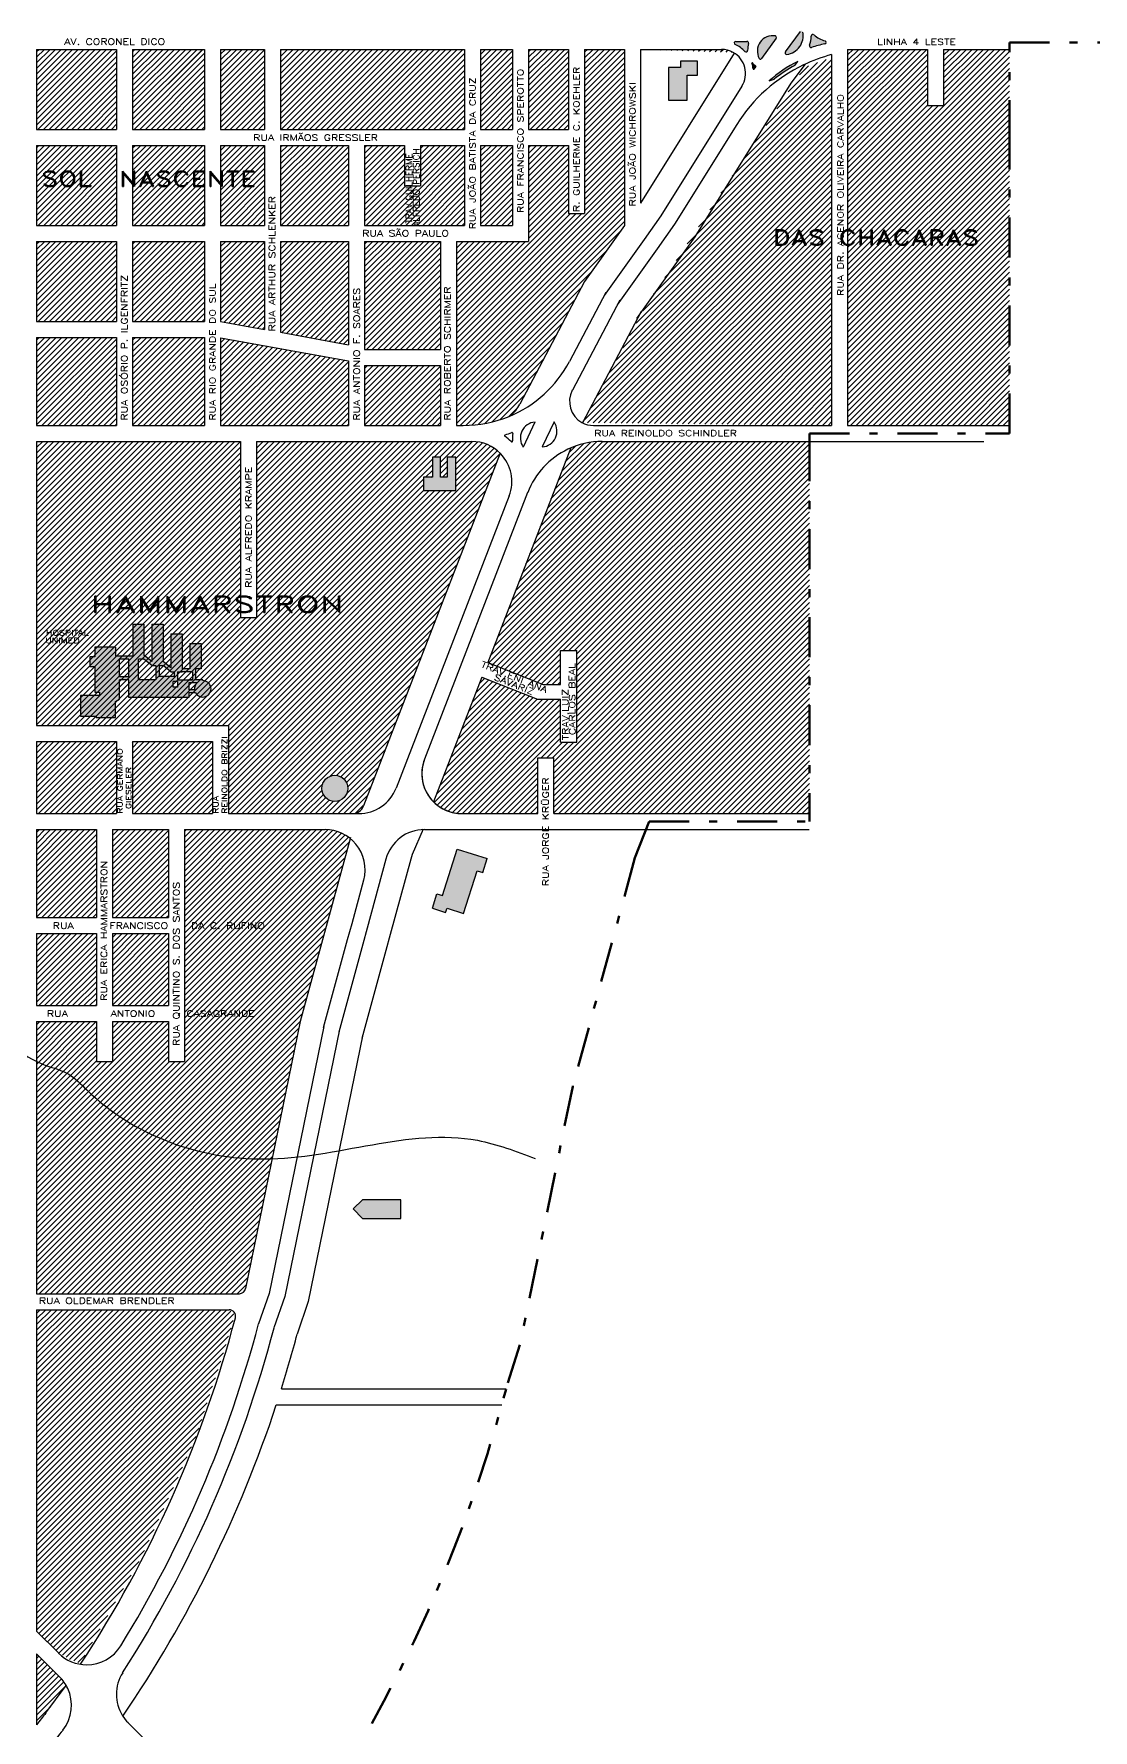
# Model space of a CAD drawing. Extents: x 15348.6 to 15438.1, y 2292.7 to 2368.6.
# Drawn here: x 15405.11 to 15418.35, y 2319.66 to 2340.86 of the extents above; entities that cross this region are included whole.
import ezdxf

# ---------------------------------------------------------------- set-up
doc = ezdxf.new("R2010")
doc.units = 0
doc.header["$LTSCALE"] = 2
doc.header["$MEASUREMENT"] = 0
doc.linetypes.add('DASHDOT2', pattern=[0.5, 0.25, -0.125, 0, -0.125])
doc.layers.get('0').update_dxf_attribs({"linetype": 'CONTINUOUS', "lineweight": 30})
for name, color, linetype, lineweight in [('02', 1, 'CONTINUOUS', 30), ('06', 7, 'CONTINUOUS', 30), ('12', 35, 'CONTINUOUS', 140), ('BURTET', 41, 'CONTINUOUS', 30), ('DASCHACARAS', 254, 'CONTINUOUS', 30), ('HAMASRTROM', 130, 'CONTINUOUS', 30), ('Hidro', 5, 'CONTINUOUS', 30), ('IMÓVEIS', 7, 'CONTINUOUS', 30), ('INDEPENDENCIA', 77, 'CONTINUOUS', 30), ('MUNDSTOCK', 3, 'CONTINUOUS', 30), ('NOVOLESTE', 100, 'CONTINUOUS', 30), ('SAOGERALDO', 1, 'CONTINUOUS', 30), ('SOLNASCENTE', 2, 'CONTINUOUS', 30)]:
    doc.layers.add(name, color=color, linetype=linetype, lineweight=lineweight)
doc.styles.get("Standard").update_dxf_attribs({"font": 'romand.shx'})

msp = doc.modelspace()

# ---------------------------------------------------------------- hatches: boundary and pattern name
at = {"layer": '06'}
h = msp.add_hatch(color=256, dxfattribs=at)
h.paths.add_polyline_path([(15406.587, 2333.017), (15406.487, 2333.096), (15406.487, 2333.482), (15406.348, 2333.482), (15406.348, 2333.085), (15406.13, 2333.085), (15406.13, 2333.195), (15405.872, 2333.195), (15405.872, 2333.076), (15405.812, 2333.076), (15405.812, 2332.957), (15405.872, 2332.957), (15405.872, 2332.818), (15405.872, 2332.634), (15405.931, 2332.634), (15405.931, 2332.593), (15405.693, 2332.593), (15405.693, 2332.334), (15405.892, 2332.334), (15405.892, 2332.318), (15406.13, 2332.318), (15406.13, 2332.516), (15406.181, 2332.547), (15406.181, 2332.787), (15406.3, 2332.787), (15406.3, 2332.569), (15407.048, 2332.569), (15407.048, 2332.625), (15407.133, 2332.625, 1.742577), (15407.223, 2332.779), (15407.223, 2332.79), (15407.133, 2332.79), (15407.133, 2332.887), (15407.133, 2332.926), (15407.202, 2332.926), (15407.202, 2333.244), (15407.063, 2333.244), (15407.063, 2332.926), (15406.964, 2332.926), (15406.964, 2333.363), (15406.825, 2333.363), (15406.825, 2332.937), (15406.726, 2333.017), (15406.726, 2333.482), (15406.587, 2333.482)])
h.paths.add_polyline_path([(15406.636, 2332.966), (15406.636, 2332.79), (15406.419, 2332.79), (15406.419, 2333.045), (15406.487, 2333.045), (15406.587, 2332.966)], flags=16)
h.paths.add_polyline_path([(15406.676, 2332.966), (15406.726, 2332.966), (15406.825, 2332.887), (15406.866, 2332.887), (15406.866, 2332.83), (15406.676, 2332.83)], flags=16)
h.paths.add_polyline_path([(15406.906, 2332.887), (15406.964, 2332.887), (15407.093, 2332.887), (15407.093, 2332.79), (15407.048, 2332.79), (15406.906, 2332.79)], flags=16)
h.paths.add_polyline_path([(15406.3, 2333.045), (15406.3, 2332.827), (15406.181, 2332.827), (15406.181, 2332.964), (15406.181, 2333.045)], flags=16)
h.paths.add_polyline_path([(15406.853, 2332.768), (15406.906, 2332.768), (15406.906, 2332.698), (15406.853, 2332.698)], flags=16)
h.paths.add_polyline_path([(15407.048, 2332.75), (15407.152, 2332.75, 0.233074), (15407.12, 2332.665), (15407.048, 2332.665)], flags=16)
at = {"layer": 'BURTET'}
h = msp.add_hatch(dxfattribs=at)
h.set_pattern_fill('ANSI31', color=256, scale=0.4, style=0)
edge = h.paths.add_edge_path()
edge.add_arc((15408.752, 2330.417), 0.5, 51.1667, 90)
edge.add_line((15408.752, 2330.917), (15406.995, 2330.917))
edge.add_line((15406.995, 2330.917), (15406.995, 2328.517))
edge.add_line((15406.995, 2328.517), (15406.995, 2328.017))
edge.add_line((15406.995, 2328.017), (15406.795, 2328.017))
edge.add_line((15406.795, 2328.017), (15406.795, 2328.517))
edge.add_line((15406.795, 2328.517), (15406.095, 2328.517))
edge.add_line((15406.095, 2328.517), (15406.095, 2328.017))
edge.add_line((15406.095, 2328.017), (15405.895, 2328.017))
edge.add_line((15405.895, 2328.017), (15405.895, 2328.517))
edge.add_line((15405.895, 2328.517), (15405.145, 2328.517))
edge.add_line((15405.145, 2328.517), (15405.145, 2328.02))
edge.add_spline(control_points=[(15405.145, 2328.02), (15405.184, 2328.001), (15405.316, 2327.945), (15405.562, 2327.888), (15406.246, 2327.135), (15407.212, 2326.784), (15408.056, 2326.801), (15408.09, 2326.802)], knot_values=[1039.350762, 1039.350762, 1039.350762, 1039.350762, 1052.103396, 1082.599511, 1112.592939, 1350.282877, 1360.219497, 1360.219497, 1360.219497, 1360.219497], degree=3, periodic=0)
edge.add_line((15408.09, 2326.802), (15408.441, 2328.517))
edge.add_line((15408.441, 2328.517), (15409.065, 2330.806))
edge = h.paths.add_edge_path()
edge.add_spline(control_points=[(15408.09, 2326.802), (15408.056, 2326.801), (15407.212, 2326.784), (15406.246, 2327.135), (15405.562, 2327.888), (15405.316, 2327.945), (15405.184, 2328.001), (15405.145, 2328.02)], knot_values=[1039.350762, 1039.350762, 1039.350762, 1039.350762, 1049.287382, 1286.97732, 1316.970748, 1347.466863, 1360.219497, 1360.219497, 1360.219497, 1360.219497], degree=3, periodic=0)
edge.add_line((15405.145, 2328.02), (15405.145, 2325.117))
edge.add_line((15405.145, 2325.117), (15407.68, 2325.117))
edge.add_arc((15407.68, 2325.197), 0.08, 270, 348.4399)
edge.add_line((15407.758, 2325.181), (15408.09, 2326.802))
h.paths.add_polyline_path([(15406.994, 2328.675), (15407.987, 2328.675), (15407.987, 2328.56), (15406.994, 2328.56)], flags=25)
h.paths.add_polyline_path([(15407.052, 2329.773), (15408.154, 2329.773), (15408.154, 2329.659), (15407.052, 2329.659)], flags=24)
h.paths.add_polyline_path([(15403.944, 2328.223), (15405.266, 2328.223), (15405.266, 2328.004), (15403.944, 2328.004)], flags=9)
h = msp.add_hatch(dxfattribs=at)
h.set_pattern_fill('ANSI31', color=256, scale=0.4, style=0)
h.paths.add_polyline_path([(15405.895, 2330.917), (15405.145, 2330.917), (15405.145, 2329.817), (15405.895, 2329.817)])
at = {"layer": 'BURTET', "linetype": 'Continuous'}
h = msp.add_hatch(dxfattribs=at)
h.set_pattern_fill('ANSI31', color=256, scale=0.4, style=0)
h.paths.add_polyline_path([(15406.095, 2330.917), (15406.795, 2330.917), (15406.795, 2329.817), (15406.095, 2329.817)])
h.paths.add_polyline_path([(15406.095, 2329.617), (15406.795, 2329.617), (15406.795, 2328.717), (15406.095, 2328.717)])
h = msp.add_hatch(dxfattribs=at)
h.set_pattern_fill('ANSI31', color=256, scale=0.4, style=0)
h.paths.add_polyline_path([(15405.145, 2329.617), (15405.895, 2329.617), (15405.895, 2328.717), (15405.145, 2328.717)])
h = msp.add_hatch(dxfattribs=at)
h.set_pattern_fill('ANSI31', color=256, scale=0.4, style=0)
h.paths.add_polyline_path([(15405.145, 2320.9), (15405.145, 2324.917), (15407.543, 2324.911), (15407.587, 2324.893), (15407.613, 2324.867), (15407.613, 2324.824), (15407.569, 2324.659), (15407.474, 2324.355), (15407.144, 2323.338), (15407.039, 2323.104), (15406.874, 2322.731), (15406.588, 2322.113), (15406.449, 2321.807), (15406.006, 2321.044), (15405.693, 2320.497), (15405.554, 2320.549), (15405.389, 2320.653)])
at = {"layer": 'DASCHACARAS'}
h = msp.add_hatch(dxfattribs=at)
h.set_pattern_fill('ANSI31', color=256, scale=0.4, style=0)
h.paths.add_polyline_path([(15416.284, 2339.965), (15416.284, 2340.667), (15415.284, 2340.667), (15415.284, 2335.967), (15416.531, 2335.967), (15417.308, 2335.966), (15417.308, 2339.531), (15417.308, 2340.667), (15416.484, 2340.667), (15416.484, 2339.965)])
h.paths.add_polyline_path([(15414.363, 2338.157), (15411.393, 2338.157), (15411.393, 2338.532), (15414.363, 2338.532)], flags=9)
at = {"layer": 'DASCHACARAS', "linetype": 'Continuous'}
h = msp.add_hatch(dxfattribs=at)
h.set_pattern_fill('ANSI31', color=256, scale=0.4, style=0)
h.paths.add_polyline_path([(15411.968, 2336.002), (15412.732, 2337.415), (15414.746, 2340.445), (15415.086, 2340.566), (15415.084, 2335.967)])
at = {"layer": 'DASCHACARAS'}
h = msp.add_hatch(dxfattribs=at)
h.set_pattern_fill('ANSI31', color=256, scale=0.4, style=0)
h.paths.add_polyline_path([(15414.808, 2335.767), (15412.217, 2335.767, 0.101866), (15411.822, 2335.686), (15410.785, 2333.007), (15411.479, 2332.731), (15411.695, 2332.732), (15411.695, 2333.154), (15411.901, 2333.153), (15411.901, 2332.011), (15411.695, 2332.011), (15411.695, 2332.545), (15411.407, 2332.545), (15410.713, 2332.821), (15410.109, 2331.262, 0.197731), (15410.461, 2331.117), (15411.412, 2331.117), (15411.412, 2331.815), (15411.612, 2331.815), (15411.612, 2331.117), (15414.808, 2331.117)])
at = {"layer": 'HAMASRTROM'}
h = msp.add_hatch(dxfattribs=at)
h.set_pattern_fill('ANSI31', color=256, scale=0.4, style=0)
h.paths.add_polyline_path([(15410.939, 2335.622, 0.197731), (15410.587, 2335.767), (15407.895, 2335.767), (15407.895, 2333.567), (15407.695, 2333.567), (15407.695, 2335.767), (15405.145, 2335.767), (15405.145, 2332.217), (15407.545, 2332.217), (15407.545, 2331.117), (15409.092, 2331.117, 0.309737), (15409.232, 2331.213)])
h.paths.add_polyline_path([(15407.223, 2332.779, -1.000005), (15407.223, 2332.573, 0.000002), (15407.223, 2332.573, 0.999999)], flags=16)
h.paths.add_polyline_path([(15407.093, 2332.887), (15407.093, 2332.79), (15407.048, 2332.79), (15406.906, 2332.79), (15406.906, 2332.887), (15406.964, 2332.887)], flags=16)
h.paths.add_polyline_path([(15407.152, 2332.75, 0.233074), (15407.12, 2332.665), (15407.048, 2332.665), (15407.048, 2332.75)], flags=16)
h.paths.add_polyline_path([(15406.866, 2332.887), (15406.866, 2332.83), (15406.676, 2332.83), (15406.676, 2332.966), (15406.726, 2332.966), (15406.825, 2332.887)], flags=16)
h.paths.add_polyline_path([(15406.906, 2332.768), (15406.906, 2332.698), (15406.853, 2332.698), (15406.853, 2332.768)], flags=16)
h.paths.add_polyline_path([(15406.636, 2332.966), (15406.636, 2332.79), (15406.419, 2332.79), (15406.419, 2333.045), (15406.487, 2333.045), (15406.587, 2332.966)], flags=16)
h.paths.add_polyline_path([(15409.984, 2335.155), (15409.984, 2335.321), (15410.093, 2335.321), (15410.093, 2335.57), (15410.195, 2335.57), (15410.195, 2335.321), (15410.278, 2335.321), (15410.278, 2335.57), (15410.385, 2335.57), (15410.385, 2335.155)], flags=16)
h.paths.add_polyline_path([(15406.3, 2333.045), (15406.3, 2332.827), (15406.181, 2332.827), (15406.181, 2332.964), (15406.181, 2333.045)], flags=16)
h.paths.add_polyline_path([(15409.037, 2331.432, -1), (15408.712, 2331.432, -1)], flags=16)
h.paths.add_polyline_path([(15407.345, 2332.017), (15406.345, 2332.017), (15406.345, 2331.117), (15407.345, 2331.117)], flags=17)
h.paths.add_polyline_path([(15406.145, 2332.017), (15405.145, 2332.017), (15405.145, 2331.117), (15406.145, 2331.117)], flags=17)
h.paths.add_polyline_path([(15406.636, 2332.966), (15406.587, 2332.966), (15406.487, 2333.045), (15406.419, 2333.045), (15406.419, 2332.79), (15406.636, 2332.79)], flags=16)
h.paths.add_polyline_path([(15406.3, 2333.045), (15406.181, 2333.045), (15406.181, 2332.964), (15406.181, 2332.827), (15406.3, 2332.827)], flags=16)
h.paths.add_polyline_path([(15406.866, 2332.887), (15406.825, 2332.887), (15406.726, 2332.966), (15406.676, 2332.966), (15406.676, 2332.83), (15406.795, 2332.83), (15406.866, 2332.83)], flags=16)
h.paths.add_polyline_path([(15407.093, 2332.887), (15406.957, 2332.887), (15406.906, 2332.887), (15406.906, 2332.79), (15407.093, 2332.79)], flags=16)
h.paths.add_polyline_path([(15407.152, 2332.75), (15407.048, 2332.75), (15407.048, 2332.665), (15407.12, 2332.665, -0.233074)], flags=0)
h.paths.add_polyline_path([(15406.906, 2332.768), (15406.853, 2332.768), (15406.853, 2332.698), (15406.906, 2332.698)], flags=0)
h.paths.add_polyline_path([(15405.233, 2333.328), (15405.728, 2333.328), (15405.728, 2333.229), (15405.233, 2333.229)], flags=24)
h.paths.add_polyline_path([(15405.242, 2333.427), (15405.869, 2333.427), (15405.869, 2333.328), (15405.242, 2333.328)], flags=24)
at = {"layer": 'IMÓVEIS', "linetype": 'Continuous'}
h = msp.add_hatch(color=256, dxfattribs=at)
h.paths.add_polyline_path([(15412.708, 2344.594, 1), (15412.828, 2344.594, 1)])
h.paths.add_polyline_path([(15414.662, 2345.877), (15414.339, 2345.877), (15414.339, 2345.753), (15414.662, 2345.753)])
h.paths.add_polyline_path([(15413.28, 2340.346), (15413.409, 2340.346), (15413.409, 2340.52), (15413.195, 2340.52), (15413.195, 2340.44), (15413.046, 2340.44), (15413.046, 2340.034), (15413.28, 2340.034)])
h.paths.add_polyline_path([(15418.058, 2342.9), (15418.001, 2342.844), (15418.05, 2342.791), (15418.105, 2342.845)])
h.paths.add_polyline_path([(15418.517, 2343.611), (15418.399, 2343.64), (15418.28, 2343.317), (15418.398, 2343.288)])
h.paths.add_polyline_path([(15419.382, 2344.06), (15419.193, 2344.268), (15419.075, 2344.158), (15419.133, 2344.081), (15419.066, 2344.014), (15418.99, 2344.014), (15418.99, 2343.921), (15418.813, 2343.921), (15418.813, 2343.778), (15418.982, 2343.778), (15418.982, 2343.609), (15419.117, 2343.609), (15419.117, 2343.795)])
h.paths.add_polyline_path([(15418.99, 2343.469), (15418.821, 2343.469), (15418.821, 2343.3), (15418.99, 2343.3)])
h.paths.add_polyline_path([(15419.092, 2343.224), (15418.88, 2343.224), (15418.88, 2343.157), (15419.092, 2343.157)])
h.paths.add_polyline_path([(15419.016, 2343.072), (15418.804, 2343.072), (15418.804, 2343.005), (15419.016, 2343.005)])
h.paths.add_polyline_path([(15418.71, 2342.786), (15418.635, 2342.861), (15418.557, 2342.784), (15418.633, 2342.708)])
h.paths.add_polyline_path([(15418.405, 2342.773), (15418.324, 2342.773), (15418.324, 2342.661), (15418.405, 2342.661)])
h = msp.add_hatch(color=256, dxfattribs=at)
h.paths.add_polyline_path([(15414.045, 2340.742, 0.493184), (15414.026, 2340.767), (15413.887, 2340.767, 0.801088), (15413.878, 2340.729, -0.094399), (15413.999, 2340.641, 0.678619), (15414.034, 2340.654, -0.064991)])
h.paths.add_polyline_path([(15414.391, 2340.809, 0.610844), (15414.378, 2340.835, -0.044752), (15414.381, 2340.835, 0.631879), (15414.179, 2340.553, 0.151825), (15414.186, 2340.546, 0.000029), (15414.186, 2340.546, 0.368348), (15414.206, 2340.551)])
h.paths.add_polyline_path([(15414.726, 2340.884, 0.662175), (15414.69, 2340.892), (15414.505, 2340.635, 0.698541), (15414.527, 2340.604, -0.024864), (15414.525, 2340.604, 0.424)])
h.paths.add_polyline_path([(15414.863, 2340.848, 0.132401), (15415.001, 2340.775, -0.807275), (15415.001, 2340.735, 0.02734), (15414.831, 2340.692, -0.630312), (15414.807, 2340.718, 0.087532), (15414.83, 2340.834, -0.648761)])
h.paths.add_polyline_path([(15414.626, 2340.466), (15414.66, 2340.516, 0.072454), (15414.303, 2340.273), (15414.366, 2340.295, -0.045831)])
for points in [[(15413.28, 2340.346), (15413.409, 2340.346), (15413.409, 2340.52), (15413.195, 2340.52), (15413.195, 2340.44), (15413.046, 2340.44), (15413.046, 2340.034), (15413.28, 2340.034)], [(15414.136, 2340.453, 0.441135), (15414.134, 2340.461, -0.1114), (15414.097, 2340.495, 0.869118), (15414.088, 2340.491, -0.041403), (15414.103, 2340.427, 0.028443), (15414.103, 2340.426, 0.798826), (15414.114, 2340.424)], [(15410.385, 2335.57), (15410.278, 2335.57), (15410.278, 2335.321), (15410.195, 2335.321), (15410.195, 2335.57), (15410.093, 2335.57), (15410.093, 2335.321), (15409.984, 2335.321), (15409.984, 2335.155), (15410.385, 2335.155)], [(15409.037, 2331.432, 1), (15408.712, 2331.432, 1)]]:
    msp.add_hatch(color=256, dxfattribs=at).paths.add_polyline_path(points)
h = msp.add_hatch(color=256, dxfattribs=at)
h.paths.add_polyline_path([(15400.1, 2338.346), (15399.602, 2338.346), (15399.602, 2338.114), (15399.867, 2338.114), (15399.867, 2337.86), (15400.1, 2337.86)])
h.paths.add_polyline_path([(15401.308, 2334.117), (15401.008, 2334.117), (15401.008, 2333.976), (15401.308, 2333.976)])
h.paths.add_polyline_path([(15410.385, 2335.57), (15410.278, 2335.57), (15410.278, 2335.321), (15410.195, 2335.321), (15410.195, 2335.57), (15410.093, 2335.57), (15410.093, 2335.321), (15409.984, 2335.321), (15409.984, 2335.155), (15410.385, 2335.155)])
h = msp.add_hatch(color=256, dxfattribs=at)
h.paths.add_polyline_path([(15408.712, 2331.432, 1), (15409.037, 2331.432, 1)])
h.paths.add_polyline_path([(15410.654, 2330.403), (15410.723, 2330.381), (15410.779, 2330.556), (15410.405, 2330.674), (15410.22, 2330.092), (15410.15, 2330.114), (15410.093, 2329.935), (15410.259, 2329.882), (15410.276, 2329.933), (15410.483, 2329.868)])
h.paths.add_polyline_path([(15409.698, 2326.29), (15409.218, 2326.29), (15409.102, 2326.176), (15409.218, 2326.057), (15409.698, 2326.057)])
at = {"layer": 'MUNDSTOCK'}
h = msp.add_hatch(dxfattribs=at)
h.set_pattern_fill('ANSI31', color=256, scale=0.4, style=0)
h.paths.add_polyline_path([(15399.895, 2322.417), (15399.345, 2322.417), (15399.345, 2321.267), (15399.895, 2321.267)])
h.paths.add_polyline_path([(15400.645, 2322.417), (15400.095, 2322.417), (15400.095, 2321.267), (15400.645, 2321.267)])
h.paths.add_polyline_path([(15401.345, 2322.417), (15400.845, 2322.417), (15400.845, 2321.267), (15401.345, 2321.267)])
edge = h.paths.add_edge_path()
edge.add_arc((15405.082, 2319.973), 0.5, 29.676, 45)
edge.add_line((15405.436, 2320.326), (15405.145, 2320.617))
edge.add_line((15405.145, 2320.617), (15405.145, 2319.731))
edge.add_spline(control_points=[(15405.145, 2319.731), (15405.185, 2319.78), (15405.224, 2319.829), (15405.263, 2319.879)], knot_values=[44.675357, 44.675357, 44.675357, 44.675357, 63.963736, 63.963736, 63.963736, 63.963736], degree=3, periodic=0)
edge.add_line((15405.263, 2319.879), (15405.517, 2320.22))
h.paths.add_polyline_path([(15397.645, 2321.417), (15397.045, 2321.417), (15397.045, 2320.417), (15397.645, 2320.417)])
at = {"layer": 'SOLNASCENTE', "linetype": 'Continuous'}
h = msp.add_hatch(dxfattribs=at)
h.set_pattern_fill('ANSI31', color=256, scale=0.4, style=0)
h.paths.add_polyline_path([(15406.145, 2340.667), (15406.145, 2339.667), (15405.145, 2339.667), (15405.145, 2340.667)])
h = msp.add_hatch(dxfattribs=at)
h.set_pattern_fill('ANSI31', color=256, scale=0.4, style=0)
h.paths.add_polyline_path([(15408.195, 2340.667), (15410.495, 2340.667), (15410.495, 2339.667), (15408.195, 2339.667)])
edge = h.paths.add_edge_path()
edge.add_line((15406.345, 2340.667), (15407.195, 2340.667))
edge.add_line((15407.245, 2340.667), (15407.245, 2339.667))
edge.add_line((15406.345, 2340.667), (15406.345, 2339.667))
edge.add_line((15406.345, 2339.667), (15407.245, 2339.667))
h = msp.add_hatch(dxfattribs=at)
h.set_pattern_fill('ANSI31', color=256, scale=0.4, style=0)
h.paths.add_polyline_path([(15407.445, 2339.467), (15407.445, 2338.467), (15407.995, 2338.467), (15407.995, 2339.467)])
h.paths.add_polyline_path([(15407.445, 2339.667), (15407.995, 2339.667), (15407.995, 2340.667), (15407.445, 2340.667)])
at = {"layer": 'SOLNASCENTE'}
h = msp.add_hatch(dxfattribs=at)
h.set_pattern_fill('ANSI31', color=256, scale=0.4, style=0)
h.paths.add_polyline_path([(15407.995, 2338.267), (15407.445, 2338.267), (15407.445, 2337.267), (15407.995, 2337.167)])
h.paths.add_polyline_path([(15409.045, 2338.267), (15408.195, 2338.267), (15408.195, 2337.131), (15409.045, 2336.976)])
h.paths.add_polyline_path([(15410.195, 2338.267), (15409.245, 2338.267), (15409.245, 2336.917), (15410.195, 2336.917)])
h.paths.add_polyline_path([(15411.995, 2337.767), (15412.495, 2338.467), (15412.495, 2339.467), (15412.495, 2340.667), (15411.995, 2340.667), (15411.995, 2338.617), (15411.795, 2338.617), (15411.795, 2339.467), (15411.295, 2339.467), (15411.295, 2338.267), (15410.395, 2338.267), (15410.395, 2336.917), (15410.395, 2335.967), (15410.48, 2335.967, 0.09842), (15411.054, 2336.081, 0.002869), (15411.07, 2336.088, 0.094166), (15411.186, 2336.234)])
h = msp.add_hatch(dxfattribs=at)
h.set_pattern_fill('ANSI31', color=256, scale=0.4, style=0)
h.paths.add_polyline_path([(15411.095, 2340.667), (15410.695, 2340.667), (15410.695, 2339.667), (15411.095, 2339.667)])
h.paths.add_polyline_path([(15411.795, 2340.667), (15411.295, 2340.667), (15411.295, 2339.667), (15411.795, 2339.667)])
at = {"layer": 'SOLNASCENTE', "linetype": 'Continuous'}
h = msp.add_hatch(dxfattribs=at)
h.set_pattern_fill('ANSI31', color=256, scale=0.4, style=0)
edge = h.paths.add_edge_path()
edge.add_line((15413.867, 2340.621), (15412.695, 2338.747))
edge.add_line((15412.695, 2340.667), (15413.708, 2340.667))
edge.add_arc((15413.708, 2340.367), 0.3, 61.1163, 90)
edge.add_line((15412.695, 2340.667), (15412.695, 2338.747))
h = msp.add_hatch(dxfattribs=at)
h.set_pattern_fill('ANSI31', color=256, scale=0.4, style=0)
h.paths.add_polyline_path([(15406.145, 2339.467), (15406.145, 2338.467), (15405.145, 2338.467), (15405.145, 2339.467)])
h.paths.add_polyline_path([(15406.345, 2338.467), (15407.245, 2338.467), (15407.245, 2339.467), (15406.345, 2339.467)])
h = msp.add_hatch(dxfattribs=at)
h.set_pattern_fill('ANSI31', color=256, scale=0.4, style=0)
h.paths.add_polyline_path([(15409.045, 2339.467), (15409.045, 2338.467), (15408.195, 2338.467), (15408.195, 2339.467)])
h = msp.add_hatch(dxfattribs=at)
h.set_pattern_fill('ANSI31', color=256, scale=0.4, style=0)
h.paths.add_polyline_path([(15409.245, 2338.467), (15409.245, 2339.467), (15409.745, 2339.467), (15409.745, 2338.962), (15409.945, 2338.962), (15409.945, 2339.467), (15410.495, 2339.467), (15410.495, 2338.467)])
h = msp.add_hatch(dxfattribs=at)
h.set_pattern_fill('ANSI31', color=256, scale=0.4, style=0)
h.paths.add_polyline_path([(15411.095, 2339.467), (15411.095, 2338.467), (15410.695, 2338.467), (15410.695, 2339.467)])
h = msp.add_hatch(dxfattribs=at)
h.set_pattern_fill('ANSI31', color=256, scale=0.4, style=0)
h.paths.add_polyline_path([(15406.345, 2338.267), (15407.245, 2338.267), (15407.245, 2337.267), (15406.345, 2337.267)])
h.paths.add_polyline_path([(15405.145, 2338.267), (15406.145, 2338.267), (15406.145, 2337.267), (15405.145, 2337.267)])
h.paths.add_polyline_path([(15405.145, 2337.067), (15406.145, 2337.067), (15406.145, 2335.967), (15405.145, 2335.967)])
h.paths.add_polyline_path([(15406.345, 2337.067), (15407.245, 2337.067), (15407.245, 2335.967), (15406.345, 2335.967)])
h.paths.add_polyline_path([(15407.445, 2337.064), (15409.045, 2336.773), (15409.045, 2335.967), (15407.445, 2335.967)])
h.paths.add_polyline_path([(15409.245, 2336.717), (15410.195, 2336.717), (15410.195, 2335.967), (15409.245, 2335.967)])

# ---------------------------------------------------------------- linework, layer by layer
at = {"color": 7, "linetype": 'Continuous'}
for p, q in [((15414.391, 2340.809), (15414.206, 2340.551)), ((15414.69, 2340.892), (15414.505, 2340.635)), ((15405.145, 2340.667), (15405.145, 2339.667)), ((15405.145, 2340.667), (15406.145, 2340.667)), ((15406.145, 2340.667), (15406.145, 2339.667)), ((15406.345, 2340.667), (15406.345, 2339.667)), ((15406.345, 2340.667), (15407.195, 2340.667)), ((15407.195, 2340.667), (15407.245, 2340.667)), ((15407.245, 2340.667), (15407.245, 2339.667)), ((15407.445, 2340.667), (15407.445, 2339.667)), ((15407.445, 2340.667), (15407.995, 2340.667)), ((15407.995, 2340.667), (15407.995, 2339.667)), ((15408.195, 2340.667), (15408.195, 2339.667)), ((15408.195, 2340.667), (15410.495, 2340.667)), ((15410.495, 2340.667), (15410.495, 2339.667)), ((15410.695, 2340.667), (15410.695, 2339.667)), ((15410.695, 2340.667), (15411.095, 2340.667)), ((15411.095, 2340.667), (15411.095, 2339.667)), ((15411.295, 2340.667), (15411.295, 2339.667)), ((15411.295, 2340.667), (15411.795, 2340.667)), ((15411.795, 2340.667), (15411.795, 2339.667)), ((15411.995, 2340.667), (15411.995, 2338.617)), ((15411.995, 2340.667), (15412.495, 2340.667)), ((15412.495, 2340.667), (15412.495, 2338.467)), ((15412.695, 2340.667), (15412.695, 2338.747)), ((15412.695, 2340.667), (15413.708, 2340.667)), ((15413.867, 2340.621), (15412.695, 2338.747)), ((15414.626, 2340.466), (15414.66, 2340.516)), ((15415.084, 2340.601), (15415.084, 2335.967)), ((15415.284, 2340.667), (15415.284, 2335.967)), ((15415.284, 2340.667), (15416.284, 2340.667)), ((15416.284, 2340.667), (15416.284, 2339.965)), ((15416.484, 2340.667), (15416.484, 2339.965)), ((15416.484, 2340.667), (15417.31, 2340.667)), ((15414.136, 2340.453), (15414.113, 2340.421)), ((15414.303, 2340.273), (15414.366, 2340.295)), ((15414.753, 2340.482), (15414.574, 2340.243)), ((15414.574, 2340.243), (15413.374, 2338.323)), ((15416.284, 2339.965), (15416.484, 2339.965)), ((15405.145, 2339.667), (15406.145, 2339.667)), ((15406.345, 2339.667), (15407.245, 2339.667)), ((15407.445, 2339.667), (15407.995, 2339.667)), ((15408.195, 2339.667), (15410.495, 2339.667)), ((15410.695, 2339.667), (15411.095, 2339.667)), ((15411.295, 2339.667), (15411.795, 2339.667)), ((15405.145, 2339.467), (15405.145, 2338.467)), ((15405.145, 2339.467), (15406.145, 2339.467)), ((15406.145, 2339.467), (15406.145, 2338.467)), ((15406.345, 2339.467), (15406.345, 2338.467)), ((15406.345, 2339.467), (15407.245, 2339.467)), ((15407.245, 2339.467), (15407.245, 2338.467)), ((15407.445, 2339.467), (15407.445, 2338.467)), ((15407.445, 2339.467), (15407.995, 2339.467)), ((15407.995, 2339.467), (15407.995, 2338.467)), ((15408.195, 2339.467), (15408.195, 2338.467)), ((15408.195, 2339.467), (15409.045, 2339.467)), ((15409.045, 2339.467), (15409.045, 2338.467)), ((15409.045, 2339.467), (15409.045, 2338.467)), ((15409.245, 2339.467), (15409.245, 2338.467)), ((15409.245, 2339.467), (15409.745, 2339.467)), ((15409.745, 2339.467), (15409.745, 2338.962)), ((15409.945, 2339.467), (15409.945, 2338.962)), ((15409.945, 2339.467), (15410.495, 2339.467)), ((15410.495, 2339.467), (15410.495, 2338.467)), ((15410.695, 2339.467), (15410.695, 2338.467)), ((15410.695, 2339.467), (15411.095, 2339.467)), ((15411.095, 2339.467), (15411.095, 2338.467)), ((15411.295, 2339.467), (15411.295, 2338.267)), ((15411.295, 2339.467), (15411.795, 2339.467)), ((15411.795, 2339.467), (15411.795, 2338.617)), ((15412.495, 2339.467), (15412.495, 2338.467)), ((15409.745, 2338.962), (15409.945, 2338.962)), ((15405.145, 2338.467), (15406.145, 2338.467)), ((15406.345, 2338.467), (15407.245, 2338.467)), ((15407.445, 2338.467), (15407.995, 2338.467)), ((15408.195, 2338.467), (15409.045, 2338.467)), ((15409.245, 2338.467), (15409.745, 2338.467)), ((15409.245, 2338.467), (15410.495, 2338.467)), ((15410.695, 2338.467), (15411.095, 2338.467)), ((15412.495, 2338.467), (15411.995, 2337.767)), ((15413.119, 2338.482), (15412.902, 2338.176)), ((15405.145, 2338.267), (15405.145, 2337.267)), ((15405.145, 2338.267), (15406.145, 2338.267)), ((15406.145, 2338.267), (15406.145, 2337.267)), ((15406.345, 2338.267), (15406.345, 2337.267)), ((15406.345, 2338.267), (15407.245, 2338.267)), ((15407.245, 2338.267), (15407.245, 2337.267)), ((15407.245, 2338.267), (15407.245, 2337.267)), ((15407.445, 2338.267), (15407.445, 2337.267)), ((15407.445, 2338.267), (15407.995, 2338.267)), ((15407.995, 2338.267), (15407.995, 2337.167)), ((15408.195, 2338.267), (15408.195, 2337.131)), ((15408.195, 2338.267), (15409.045, 2338.267)), ((15409.045, 2338.267), (15409.045, 2336.976)), ((15409.245, 2338.267), (15409.245, 2336.917)), ((15409.245, 2338.267), (15410.195, 2338.267)), ((15410.195, 2338.267), (15410.195, 2336.917)), ((15410.395, 2338.267), (15410.395, 2336.917)), ((15410.395, 2338.267), (15411.295, 2338.267)), ((15412.902, 2338.176), (15412.402, 2337.476)), ((15413.374, 2338.323), (15413.146, 2338.002)), ((15413.146, 2338.002), (15412.646, 2337.302)), ((15411.995, 2337.767), (15411.186, 2336.234)), ((15412.261, 2337.627), (15411.807, 2336.767)), ((15412.437, 2337.534), (15411.843, 2336.407)), ((15412.703, 2337.393), (15411.968, 2336.002)), ((15405.145, 2337.267), (15406.145, 2337.267)), ((15406.345, 2337.267), (15407.245, 2337.267)), ((15407.445, 2337.267), (15407.995, 2337.167)), ((15408.195, 2337.131), (15409.045, 2336.976)), ((15405.145, 2337.067), (15405.145, 2335.967)), ((15405.145, 2337.067), (15406.145, 2337.067)), ((15406.145, 2337.067), (15406.145, 2335.967)), ((15406.345, 2337.067), (15406.345, 2335.967)), ((15406.345, 2337.067), (15407.245, 2337.067)), ((15407.245, 2337.067), (15407.245, 2335.967)), ((15407.445, 2337.064), (15407.445, 2335.967)), ((15407.445, 2337.064), (15409.045, 2336.773)), ((15409.245, 2336.917), (15410.195, 2336.917)), ((15410.395, 2336.917), (15410.395, 2335.967)), ((15409.045, 2336.773), (15409.045, 2335.967)), ((15409.245, 2336.717), (15409.245, 2335.967)), ((15409.245, 2336.717), (15410.195, 2336.717)), ((15410.195, 2336.717), (15410.195, 2335.967)), ((15405.145, 2335.967), (15406.145, 2335.967)), ((15406.345, 2335.967), (15407.245, 2335.967)), ((15407.445, 2335.967), (15409.045, 2335.967)), ((15409.245, 2335.967), (15410.195, 2335.967)), ((15410.395, 2335.967), (15410.48, 2335.967)), ((15411.376, 2336.009), (15411.228, 2335.696)), ((15411.616, 2336.011), (15411.467, 2335.699)), ((15412.108, 2335.967), (15415.084, 2335.967)), ((15415.284, 2335.967), (15416.531, 2335.967)), ((15416.531, 2335.967), (15417.308, 2335.966)), ((15405.145, 2335.767), (15405.145, 2332.217)), ((15405.145, 2335.767), (15405.995, 2335.767)), ((15405.145, 2335.767), (15407.695, 2335.767)), ((15407.695, 2335.767), (15407.695, 2333.567)), ((15407.895, 2335.767), (15407.895, 2333.567)), ((15407.895, 2335.767), (15410.587, 2335.767)), ((15411.822, 2335.686), (15410.785, 2333.007)), ((15412.217, 2335.767), (15414.81, 2335.767)), ((15414.81, 2335.767), (15416.988, 2335.767)), ((15410.939, 2335.622), (15409.232, 2331.213)), ((15411.284, 2335.128), (15409.995, 2331.797)), ((15407.695, 2333.567), (15407.895, 2333.567)), ((15410.713, 2332.821), (15410.109, 2331.262)), ((15405.145, 2332.217), (15407.545, 2332.217)), ((15407.545, 2332.217), (15407.545, 2331.117)), ((15405.145, 2332.017), (15405.145, 2331.117)), ((15405.145, 2332.017), (15406.145, 2332.017)), ((15406.145, 2332.017), (15406.145, 2331.117)), ((15406.345, 2332.017), (15406.345, 2331.117)), ((15406.345, 2332.017), (15407.345, 2332.017)), ((15407.345, 2332.017), (15407.345, 2331.117)), ((15411.412, 2331.815), (15411.612, 2331.815)), ((15405.145, 2331.117), (15406.145, 2331.117)), ((15406.345, 2331.117), (15407.345, 2331.117)), ((15407.545, 2331.117), (15409.174, 2331.117)), ((15410.461, 2331.117), (15411.412, 2331.117)), ((15411.612, 2331.117), (15414.808, 2331.117)), ((15405.145, 2330.917), (15405.145, 2329.817)), ((15405.145, 2330.917), (15405.895, 2330.917)), ((15405.895, 2330.917), (15405.895, 2329.817)), ((15406.095, 2330.917), (15406.095, 2329.817)), ((15406.095, 2330.917), (15406.795, 2330.917)), ((15406.795, 2330.917), (15406.795, 2329.817)), ((15406.995, 2330.917), (15406.995, 2328.517)), ((15406.995, 2330.917), (15408.752, 2330.917)), ((15409.068, 2330.816), (15408.441, 2328.517)), ((15409.978, 2330.924), (15409.84, 2330.605)), ((15409.995, 2330.917), (15412.785, 2330.917)), ((15412.785, 2330.917), (15414.802, 2330.917)), ((15409.513, 2330.548), (15409.278, 2329.685)), ((15409.824, 2330.548), (15409.567, 2329.606)), ((15409.84, 2330.605), (15409.824, 2330.548)), ((15409.234, 2330.285), (15409.085, 2329.738)), ((15405.145, 2329.817), (15405.895, 2329.817)), ((15406.095, 2329.817), (15406.795, 2329.817)), ((15409.085, 2329.738), (15409.03, 2329.538)), ((15405.145, 2329.617), (15405.145, 2328.717)), ((15405.145, 2329.617), (15405.895, 2329.617)), ((15405.895, 2329.617), (15405.895, 2328.717)), ((15406.095, 2329.617), (15406.095, 2328.717)), ((15406.095, 2329.617), (15406.795, 2329.617)), ((15406.795, 2329.617), (15406.795, 2328.717)), ((15409.03, 2329.538), (15408.73, 2328.438)), ((15409.223, 2329.485), (15408.923, 2328.385)), ((15409.278, 2329.685), (15409.223, 2329.485)), ((15409.567, 2329.606), (15409.513, 2329.406)), ((15409.513, 2329.406), (15409.213, 2328.306)), ((15405.145, 2328.717), (15405.895, 2328.717)), ((15406.095, 2328.717), (15406.795, 2328.717)), ((15405.145, 2328.517), (15405.145, 2325.117)), ((15405.145, 2328.517), (15405.895, 2328.517)), ((15405.895, 2328.517), (15405.895, 2328.017)), ((15406.095, 2328.517), (15406.795, 2328.517)), ((15406.095, 2328.517), (15406.095, 2328.017)), ((15406.795, 2328.517), (15406.795, 2328.017)), ((15406.995, 2328.517), (15406.995, 2328.017)), ((15408.441, 2328.517), (15407.758, 2325.181)), ((15408.735, 2328.457), (15408.052, 2325.121)), ((15408.931, 2328.417), (15408.248, 2325.081)), ((15409.225, 2328.357), (15408.542, 2325.021)), ((15405.895, 2328.017), (15406.095, 2328.017)), ((15406.795, 2328.017), (15406.995, 2328.017)), ((15405.145, 2326.092), (15405.145, 2325.596)), ((15405.145, 2325.341), (15405.145, 2325.117)), ((15405.145, 2325.117), (15407.68, 2325.117)), ((15405.145, 2325.117), (15407.68, 2325.117)), ((15408.052, 2325.121), (15407.92, 2324.74)), ((15408.248, 2325.081), (15408.113, 2324.689)), ((15405.145, 2324.917), (15405.145, 2320.9)), ((15405.145, 2324.917), (15407.553, 2324.917)), ((15408.542, 2325.021), (15408.403, 2324.612)), ((15405.145, 2320.9), (15405.419, 2320.627)), ((15405.145, 2320.617), (15405.145, 2319.731)), ((15405.145, 2320.617), (15405.436, 2320.326)), ((15405.263, 2319.879), (15405.517, 2320.22)), ((15406.289, 2319.756), (15408.167, 2317.878))]:
    msp.add_line(p, q, dxfattribs=at)
for p, q in [((15411.795, 2338.617), (15411.995, 2338.617)), ((15411.412, 2331.117), (15411.412, 2331.815)), ((15411.612, 2331.117), (15411.612, 2331.815)), ((15408.206, 2323.929), (15411.016, 2323.929)), ((15408.142, 2323.729), (15410.962, 2323.729))]:
    msp.add_line(p, q)
for centre, radius, start, end in [((15414.347, 2340.646), 0.192, 79.7505, 208.9021), ((15414.378, 2340.819), 0.016, 324.3263, 79.7505), ((15414.49, 2340.841), 0.24, 278.3388, 10.2465), ((15414.825, 2340.711), 0.02, 158.747, 287.6419), ((15414.49, 2340.841), 0.34, 338.747, 358.757), ((15414.85, 2340.833), 0.02, 46.8613, 178.757), ((15415.316, 2339.167), 1.6, 101.3777, 107.6419), ((15415.069, 2341.067), 0.3, 226.8613, 257.0299), ((15414.997, 2340.755), 0.02, 281.3777, 77.0299), ((15413.708, 2340.367), 0.3, 61.1163, 90), ((15414.193, 2340.561), 0.016, 208.9021, 324.3263), ((15414.193, 2340.561), 0.016, 208.9021, 324.3263), ((15415.316, 2339.167), 1.5, 115.941, 132.5172), ((15414.522, 2340.624), 0.02, 144.2927, 278.3388), ((15415.593, 2338.667), 2, 104.7653, 115.4991), ((15415.593, 2338.667), 2, 115.4991, 147.9946), ((15414.093, 2340.493), 0.005, 34.1161, 198.094), ((15413.708, 2340.367), 0.4, 8.1534, 18.094), ((15414.193, 2340.561), 0.116, 214.1161, 239.5422), ((15414.109, 2340.424), 0.005, 188.1534, 324.3263), ((15414.132, 2340.456), 0.005, 324.3263, 59.5422), ((15415.427, 2338.967), 1.7, 118.1117, 128.6081), ((15412.108, 2336.267), 0.3, 152.1759, 240.9707), ((15410.48, 2337.467), 1.5, 270, 292.4839), ((15410.744, 2336.467), 0.5, 310.6581, 332.1759), ((15411.006, 2335.84), 0.01, 107.9282, 233.8124), ((15410.48, 2337.467), 1.7, 287.9282, 290.8397), ((15411.088, 2335.869), 0.01, 349.0091, 110.8397), ((15411.393, 2335.81), 0.3, 169.0091, 186.7302), ((15411.393, 2335.81), 0.2, 94.7525, 214.5815), ((15411.451, 2335.898), 0.2, 274.5838, 34.3686), ((15412.108, 2336.267), 0.3, 240.9707, 270), ((15410.587, 2335.267), 0.5, 44.1875, 90), ((15410.587, 2335.267), 0.7, 45.5033, 53.8124), ((15411.085, 2335.773), 0.01, 225.5033, 6.7302), ((15412.217, 2334.767), 1, 115.5728, 158.8387), ((15412.217, 2334.767), 1, 90, 115.5728), ((15410.461, 2331.617), 0.5, 158.8387, 270), ((15409.092, 2331.267), 0.15, 270, 338.8387), ((15410.461, 2331.617), 0.5, 224.3583, 270), ((15408.752, 2330.417), 0.5, 39.546, 90), ((15409.995, 2330.417), 0.5, 90, 164.7449), ((15408.752, 2330.417), 0.5, 344.7449, 39.546), ((15407.68, 2325.197), 0.08, 270, 348.4399), ((15407.553, 2324.837), 0.08, 345.2259, 90), ((15393.448, 2328.557), 14.667, 326.6148, 345.2259), ((15393.448, 2328.557), 14.967, 328.4174, 345.2259), ((15393.448, 2328.557), 15.167, 327.3727, 345.2259), ((15393.448, 2328.557), 15.467, 342.5922, 345.2259), ((15393.448, 2328.557), 15.467, 325.6859, 341.814), ((15405.772, 2320.98), 0.5, 225, 270.0128), ((15405.772, 2320.98), 0.5, 270.0128, 328.4174), ((15406.643, 2320.11), 0.5, 147.3727, 212.2788), ((15405.082, 2319.973), 0.5, 25.0669, 45), ((15405.082, 2319.973), 0.5, 321.8473, 25.0669), ((15406.643, 2320.11), 0.5, 212.2788, 225)]:
    msp.add_arc(centre, radius, start, end, dxfattribs=at)
msp.add_open_spline([(15405.263, 2319.879), (15405.224, 2319.829), (15405.185, 2319.78), (15405.145, 2319.731)], degree=3, dxfattribs=at)
msp.add_open_spline([(15405.476, 2319.664), (15405.363, 2319.521), (15405.248, 2319.383), (15404.902, 2318.993), (15404.663, 2318.754), (15404.166, 2318.301), (15403.908, 2318.087), (15403.377, 2317.681), (15403.103, 2317.488), (15402.544, 2317.118), (15402.258, 2316.94), (15401.678, 2316.594), (15401.383, 2316.426), (15400.789, 2316.093), (15400.489, 2315.929), (15399.886, 2315.598), (15399.584, 2315.432), (15398.98, 2315.094), (15398.679, 2314.921), (15398.08, 2314.563), (15397.782, 2314.379), (15396.9, 2313.798), (15396.326, 2313.377), (15395.778, 2312.9)], degree=3, knots=[48.567009, 48.567009, 48.567009, 48.567009, 102.086743, 102.086743, 204.173487, 204.173487, 306.26023, 306.26023, 408.346973, 408.346973, 510.433716, 510.433716, 612.52046, 612.52046, 714.607203, 714.607203, 816.693946, 816.693946, 918.78069, 918.78069, 1020.867433, 1020.867433, 1225.040919, 1225.040919, 1225.040919, 1225.040919], dxfattribs=at)
at = {"layer": '02', "color": 7, "linetype": 'Continuous'}
for p, q in [((15411.695, 2332.732), (15411.695, 2333.154)), ((15411.695, 2333.154), (15411.901, 2333.153)), ((15411.901, 2332.011), (15411.901, 2333.153)), ((15410.785, 2333.007), (15411.479, 2332.731)), ((15410.713, 2332.821), (15411.407, 2332.545)), ((15411.479, 2332.731), (15411.696, 2332.732)), ((15411.407, 2332.545), (15411.695, 2332.545)), ((15411.695, 2332.011), (15411.695, 2332.545)), ((15411.695, 2332.011), (15411.901, 2332.011))]:
    msp.add_line(p, q, dxfattribs=at)
at = {"layer": '06'}
for p, q in [((15406.348, 2333.482), (15406.348, 2333.085)), ((15406.348, 2333.482), (15406.487, 2333.482)), ((15406.487, 2333.482), (15406.487, 2333.096)), ((15406.587, 2333.482), (15406.587, 2333.017)), ((15406.587, 2333.482), (15406.726, 2333.482)), ((15406.726, 2333.482), (15406.726, 2333.017)), ((15406.825, 2333.363), (15406.825, 2332.937)), ((15406.825, 2333.363), (15406.964, 2333.363)), ((15406.964, 2333.363), (15406.964, 2332.926)), ((15406.13, 2333.195), (15405.872, 2333.195)), ((15405.872, 2333.195), (15405.872, 2333.076)), ((15406.13, 2333.195), (15406.13, 2333.085)), ((15406.348, 2333.085), (15406.13, 2333.085)), ((15406.587, 2333.017), (15406.487, 2333.096)), ((15407.063, 2333.244), (15407.063, 2332.926)), ((15407.063, 2333.244), (15407.202, 2333.244)), ((15407.202, 2333.244), (15407.202, 2332.926)), ((15405.872, 2333.076), (15405.812, 2333.076)), ((15405.812, 2333.076), (15405.812, 2332.957)), ((15405.812, 2332.957), (15405.872, 2332.957)), ((15405.872, 2332.957), (15405.872, 2332.818)), ((15406.181, 2332.964), (15406.181, 2333.045)), ((15406.3, 2333.045), (15406.181, 2333.045)), ((15406.181, 2332.827), (15406.181, 2332.964)), ((15406.3, 2332.827), (15406.3, 2333.045)), ((15406.487, 2333.045), (15406.419, 2333.045)), ((15406.419, 2332.79), (15406.419, 2333.045)), ((15406.587, 2332.966), (15406.487, 2333.045)), ((15406.587, 2332.966), (15406.636, 2332.966)), ((15406.636, 2332.966), (15406.636, 2332.79)), ((15406.676, 2332.966), (15406.676, 2332.83)), ((15406.676, 2332.966), (15406.726, 2332.966)), ((15406.825, 2332.937), (15406.726, 2333.017)), ((15406.825, 2332.887), (15406.726, 2332.966)), ((15406.825, 2332.887), (15406.866, 2332.887)), ((15406.866, 2332.887), (15406.866, 2332.83)), ((15406.906, 2332.887), (15406.906, 2332.79)), ((15406.906, 2332.887), (15406.964, 2332.887)), ((15407.093, 2332.887), (15406.957, 2332.887)), ((15407.063, 2332.926), (15406.964, 2332.926)), ((15407.093, 2332.887), (15407.093, 2332.79)), ((15407.202, 2332.926), (15407.133, 2332.926)), ((15407.133, 2332.926), (15407.133, 2332.887)), ((15407.133, 2332.887), (15407.133, 2332.79)), ((15405.872, 2332.818), (15405.872, 2332.634)), ((15406.3, 2332.827), (15406.181, 2332.827)), ((15406.3, 2332.827), (15406.181, 2332.827)), ((15406.181, 2332.547), (15406.181, 2332.787)), ((15406.3, 2332.787), (15406.181, 2332.787)), ((15406.3, 2332.569), (15406.3, 2332.787)), ((15406.636, 2332.79), (15406.419, 2332.79)), ((15406.866, 2332.83), (15406.676, 2332.83)), ((15406.795, 2332.83), (15406.676, 2332.83)), ((15406.853, 2332.698), (15406.853, 2332.768)), ((15406.906, 2332.768), (15406.853, 2332.768)), ((15406.906, 2332.698), (15406.853, 2332.698)), ((15406.906, 2332.79), (15407.093, 2332.79)), ((15406.906, 2332.768), (15406.906, 2332.698)), ((15407.093, 2332.79), (15407.048, 2332.79)), ((15407.093, 2332.79), (15407.048, 2332.79)), ((15407.048, 2332.75), (15407.048, 2332.665)), ((15407.152, 2332.75), (15407.048, 2332.75)), ((15407.12, 2332.665), (15407.048, 2332.665)), ((15407.12, 2332.665), (15407.048, 2332.665)), ((15407.167, 2332.79), (15407.133, 2332.79)), ((15407.223, 2332.79), (15407.133, 2332.79)), ((15407.223, 2332.779), (15407.223, 2332.79)), ((15405.931, 2332.593), (15405.693, 2332.593)), ((15405.693, 2332.593), (15405.693, 2332.334)), ((15405.872, 2332.634), (15405.931, 2332.634)), ((15405.931, 2332.634), (15405.931, 2332.593)), ((15406.13, 2332.516), (15406.181, 2332.547)), ((15406.13, 2332.318), (15406.13, 2332.516)), ((15407.048, 2332.569), (15406.3, 2332.569)), ((15407.133, 2332.625), (15407.048, 2332.625)), ((15407.048, 2332.625), (15407.048, 2332.569)), ((15405.693, 2332.334), (15405.892, 2332.334)), ((15405.892, 2332.334), (15405.892, 2332.318)), ((15405.892, 2332.318), (15406.13, 2332.318))]:
    msp.add_line(p, q, dxfattribs=at)
for start, end in [(133.5426, 186.0224), (209.3996, 90)]:
    msp.add_arc((15407.223, 2332.676), 0.103, start, end, dxfattribs=at)
at = {"layer": '12', "color": 6, "linetype": 'DASHDOT2'}
for p, q in [((15417.308, 2339.531), (15417.308, 2340.754)), ((15417.308, 2340.754), (15419.808, 2340.754)), ((15417.308, 2335.865), (15417.308, 2339.531)), ((15414.808, 2335.865), (15414.808, 2335.773)), ((15414.808, 2335.865), (15417.308, 2335.865)), ((15414.808, 2335.772), (15414.808, 2331.018)), ((15412.803, 2331.018), (15412.626, 2330.562)), ((15412.803, 2331.018), (15414.808, 2331.018)), ((15412.626, 2330.562), (15411.847, 2327.705)), ((15411.847, 2327.705), (15411.187, 2324.479)), ((15411.187, 2324.479), (15411.014, 2323.924))]:
    msp.add_line(p, q, dxfattribs=at)
msp.add_arc((15393.448, 2328.557), 18.167, 324.0479, 345.2259, dxfattribs=at)
at = {"layer": 'Hidro', "linetype": 'Continuous'}
msp.add_open_spline([(15400.311, 2331.189), (15400.322, 2331.188), (15400.671, 2331.151), (15401.132, 2330.798), (15401.998, 2330.616), (15402.278, 2329.972), (15402.819, 2329.595), (15403.377, 2329.336), (15403.868, 2328.853), (15404.558, 2328.461), (15405.023, 2328.013), (15405.562, 2327.888), (15406.246, 2327.135), (15408.108, 2326.458), (15410.05, 2327.306), (15411.139, 2326.898), (15411.379, 2326.808)], degree=3, knots=[454.056777, 454.056777, 454.056777, 454.056777, 457.503155, 561.58895, 617.290415, 711.938203, 748.420728, 814.133641, 895.049723, 951.91918, 1052.103396, 1082.599511, 1112.592939, 1350.282877, 1618.088243, 1693.804072, 1693.804072, 1693.804072, 1693.804072], dxfattribs=at)
at = {"layer": 'IMÓVEIS', "linetype": 'Continuous'}
for p, q in [((15413.195, 2340.52), (15413.195, 2340.44)), ((15413.409, 2340.52), (15413.195, 2340.52)), ((15413.409, 2340.346), (15413.409, 2340.52)), ((15413.046, 2340.44), (15413.046, 2340.034)), ((15413.195, 2340.44), (15413.046, 2340.44)), ((15413.28, 2340.346), (15413.409, 2340.346)), ((15413.28, 2340.034), (15413.28, 2340.346)), ((15413.046, 2340.034), (15413.28, 2340.034)), ((15410.093, 2335.57), (15410.093, 2335.321)), ((15410.195, 2335.57), (15410.093, 2335.57)), ((15410.195, 2335.321), (15410.195, 2335.57)), ((15410.278, 2335.57), (15410.278, 2335.321)), ((15410.385, 2335.57), (15410.278, 2335.57)), ((15410.385, 2335.155), (15410.385, 2335.57)), ((15409.984, 2335.321), (15409.984, 2335.155)), ((15410.093, 2335.321), (15409.984, 2335.321)), ((15410.278, 2335.321), (15410.195, 2335.321)), ((15409.984, 2335.155), (15410.385, 2335.155)), ((15410.22, 2330.092), (15410.405, 2330.674)), ((15410.405, 2330.674), (15410.779, 2330.556)), ((15410.723, 2330.381), (15410.779, 2330.556)), ((15410.483, 2329.868), (15410.654, 2330.403)), ((15410.654, 2330.403), (15410.723, 2330.381)), ((15410.093, 2329.935), (15410.15, 2330.114)), ((15410.093, 2329.935), (15410.259, 2329.882)), ((15410.15, 2330.114), (15410.22, 2330.092)), ((15410.259, 2329.882), (15410.276, 2329.933)), ((15410.276, 2329.933), (15410.483, 2329.868)), ((15409.218, 2326.29), (15409.102, 2326.176)), ((15409.218, 2326.057), (15409.102, 2326.176)), ((15409.698, 2326.29), (15409.218, 2326.29)), ((15409.698, 2326.057), (15409.698, 2326.29)), ((15409.218, 2326.057), (15409.698, 2326.057))]:
    msp.add_line(p, q, dxfattribs=at)
msp.add_circle((15408.874, 2331.432), 0.163, dxfattribs=at)
msp.add_arc((15414.109, 2340.426), 0.00583, 173.4832, 334.475, dxfattribs=at)
at = {"layer": 'NOVOLESTE', "color": 7, "linetype": 'Continuous'}
for p, q in [((15413.887, 2340.767), (15414.026, 2340.767)), ((15413.962, 2340.208), (15412.95, 2338.588)), ((15413.897, 2339.727), (15413.119, 2338.482)), ((15412.95, 2338.588), (15412.739, 2338.293)), ((15412.739, 2338.293), (15412.239, 2337.593)), ((15411.054, 2335.086), (15409.641, 2331.436))]:
    msp.add_line(p, q, dxfattribs=at)
for centre, radius, start, end in [((15413.887, 2340.747), 0.02, 90, 244.7912), ((15413.708, 2340.367), 0.4, 43.2205, 64.7912), ((15414.026, 2340.747), 0.02, 344.9929, 90), ((15414.374, 2340.654), 0.34, 164.9929, 179.8668), ((15413.708, 2340.367), 0.3, 327.9946, 60.69), ((15414.014, 2340.655), 0.02, 223.2205, 359.8668), ((15410.48, 2337.467), 1.5, 292.4839, 332.1759), ((15410.587, 2335.267), 0.5, 338.8387, 44.1875), ((15410.461, 2331.617), 0.5, 158.8387, 224.3583), ((15409.174, 2331.617), 0.5, 270, 338.8387)]:
    msp.add_arc(centre, radius, start, end, dxfattribs=at)
at = {"layer": 'SOLNASCENTE', "linetype": 'Continuous'}
msp.add_line((15406.349, 2339.795), (15407.219, 2340.666), dxfattribs=at)

# ---------------------------------------------------------------- texts
at = {"linetype": 'Continuous', "extrusion": (0, -0.642788, 0.766044)}
for s, p in [('SOL  NASCENTE', (15405.203, 1791.663, -1503.545)), ('DAS CHACARAS', (15414.348, 1791.148, -1503.016))]:
    msp.add_text(s, height=0.25, dxfattribs=at).set_placement(p)
at = {"color": 7, "linetype": 'Continuous', "extrusion": (0, -0.642788, 0.766044), "attachment_point": 1, "text_direction": (1, 0, 0)}
for s, insert, char_height, width in [('{AV. CORONEL DICO}', (15405.492, 2340.801, 0.039), 0.1, 5.63653), ('{RUA IRMÃOS GRESSLER}', (15407.853, 2339.603, 0.039), 0.1, 5.63653), ('{RUA SÃO PAULO}', (15409.216, 2338.406, 0.039), 0.1, 5.63653), ('UNIMED', (15405.254, 2333.312, 0.034), 0.0864, 4.86996), ('HOSPITAL', (15405.263, 2333.41, 0.034), 0.0864, 4.86994), ('{RUA }', (15405.348, 2329.754, 0.039), 0.1, 5.63653), ('{FRANCISCO}', (15406.057, 2329.754, 0.039), 0.1, 5.63653), ('{DA C. RUFINO}', (15407.077, 2329.754, 0.039), 0.1, 5.63653), ('{RUA }', (15405.275, 2328.656, 0.039), 0.1, 5.63653), ('{ANTONIO}', (15406.071, 2328.656, 0.039), 0.1, 5.63653), ('{CASAGRANDE}', (15407.019, 2328.656, 0.039), 0.1, 5.63653), ('{RUA OLDEMAR BRENDLER}', (15405.174, 2325.067, 0.039), 0.1, 5.63653)]:
    msp.add_mtext(s, dxfattribs=dict(at, insert=insert, char_height=char_height, width=width))
at = {"color": 7, "linetype": 'Continuous', "extrusion": (0.642788, 0, 0.766044), "attachment_point": 1, "text_direction": (0, 1, 0)}
for s, insert, char_height, width in [('RUA JOÃO BATISTA DA CRUZ', (15410.557, 2338.419, 0.039), 0.1, 5.6365), ('{RUA FRANCISCO SPEROTTO}', (15411.156, 2338.622, 0.039), 0.1, 5.63653), ('R. GUILHERME C. KOEHLER', (15411.856, 2338.633, 0.039), 0.1, 5.6365), ('{RUA JOÃO WICHROWSKI}', (15412.556, 2338.705, 0.039), 0.1, 5.63653), ('{RUA ARTHUR SCHLENKER}', (15408.05, 2337.142, 0.039), 0.1, 5.63653), ('{RUA OSÓRIO P. ILGENFRITZ}', (15406.204, 2336.028, 0.039), 0.1, 5.63653), ('{RUA RIO GRANDE DO SUL}', (15407.306, 2336.028, 0.039), 0.1, 5.63653), ('{RUA ANTONIO F. SOARES}', (15409.109, 2336.028, 0.039), 0.1, 5.63653), ('{RUA ROBERTO SCHIRMER}', (15410.243, 2336.028, 0.039), 0.1, 5.63653), ('RUA ALFREDO KRAMPE', (15407.757, 2333.938, 0.039), 0.1, 5.6365), ('{RUA}\\P{REINOLDO BRIZZI}', (15407.353, 2331.115, 0.039), 0.085, 5.63653), ('RUA GERMANO\\P GIESELER', (15406.155, 2331.115, 0.039), 0.085, 5.6365)]:
    msp.add_mtext(s, dxfattribs=dict(at, insert=insert, char_height=char_height, width=width))
at = {"color": 7, "linetype": 'Continuous', "extrusion": (0.642788, -0.000100732, 0.766044), "char_height": 0.1, "width": 5.63653, "attachment_point": 1, "text_direction": (0.000157, 1, 0)}
for s, insert in [('{RUA ERICA HAMMARSTRON}', (15405.949, 2328.777, 0.039)), ('{RUA QUINTINO S. DOS SANTOS}', (15406.854, 2328.214, 0.039))]:
    msp.add_mtext(s, dxfattribs=dict(at, insert=insert))
at = {"layer": '02', "color": 7, "linetype": 'Continuous', "extrusion": (-0.238496, -0.596905, 0.766044)}
for s, p in [('TRAV.ENI ANA', (13445.062, 6039.747, -5067.925)), ('SAVARIZ', (13445.273, 6039.613, -5067.948))]:
    msp.add_text(s, height=0.1, dxfattribs=at).set_placement(p)
at = {"layer": '02', "color": 7, "linetype": 'Continuous', "extrusion": (0.642781, 0.003022, 0.766044)}
for s, p in [('CARLOS BEAL', (2259.615, -11814.505, 9913.443)), ('TRAV.LUIZ', (2259.55, -11814.372, 9913.468))]:
    msp.add_text(s, height=0.1, rotation=360, dxfattribs=at).set_placement(p)
at = {"layer": '06', "linetype": 'Continuous', "extrusion": (0.642788, 0, 0.766044)}
for s, p in [('RUA DR. AGENOR OLIVEIRA CARVALHO', (2337.587, -11808.769, 9908.703)), ('RUA JORGE KRÜGER', (2330.21, -11805.945, 9906.333))]:
    msp.add_text(s, height=0.1, dxfattribs=at).set_placement(p)
at = {"layer": '06', "linetype": 'Continuous'}
for s, p in [('TRAV.GUILHERME', (15409.842, 2338.491)), ('ALFREDO PERSICH', (15409.931, 2338.454))]:
    msp.add_text(s, height=0.08, rotation=90, dxfattribs=at).set_placement(p)
at = {"layer": '06', "linetype": 'Continuous', "extrusion": (0, -0.642788, 0.766044)}
msp.add_text('RUA REINOLDO SCHINDLER', height=0.1, dxfattribs=at).set_placement((15412.117, 1789.335, -1501.464))
at = {"layer": 'INDEPENDENCIA', "color": 7, "linetype": 'Continuous', "extrusion": (0, -0.766044, 0.642788), "insert": (15405.819, 2333.836, 0.143), "char_height": 0.32, "width": 5.73743, "attachment_point": 1, "text_direction": (1, 0, 0)}
msp.add_mtext('{HAMMARSTRON}', dxfattribs=at)
at = {"layer": 'SAOGERALDO', "color": 7, "linetype": 'Continuous', "extrusion": (0, -0.642788, 0.766044), "insert": (15415.653, 2340.799, 0.039), "char_height": 0.1, "width": 5.63653, "attachment_point": 1, "text_direction": (1, 0, 0)}
msp.add_mtext('{LINHA 4 LESTE}', dxfattribs=at)

doc.saveas('drawing.dxf')
